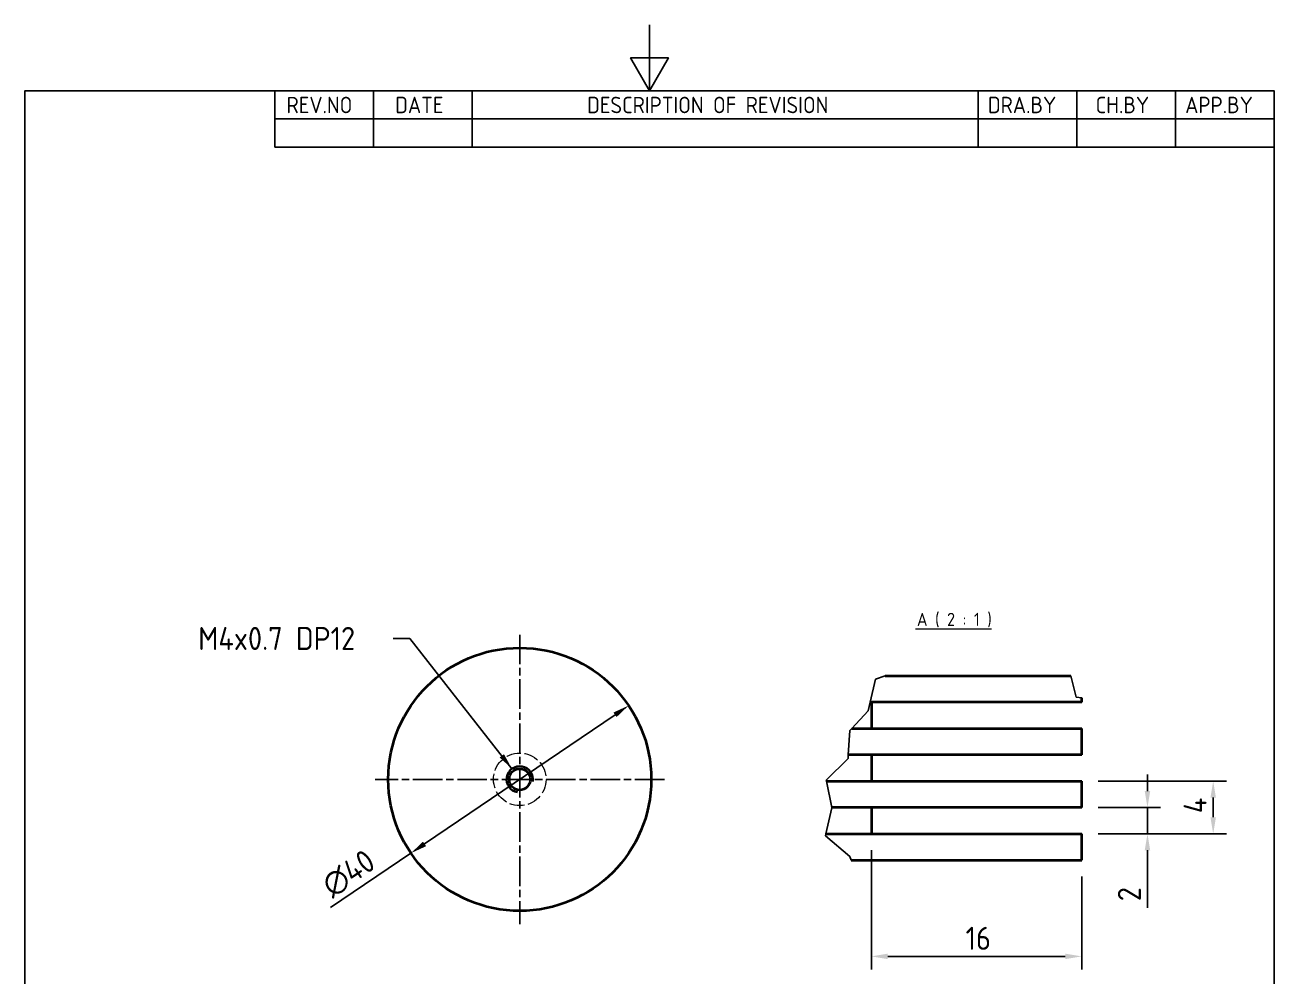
# Model space of a CAD drawing. Header units: millimetres. Extents: x 0 to 210, y 0 to 297.
# Drawn here: x 10 to 200, y 152.4 to 297 of the extents above; entities that cross this region are included whole.
import ezdxf

# ---------------------------------------------------------------- set-up
doc = ezdxf.new("R2010")
doc.units = ezdxf.units.MM
doc.linetypes.add('CHAIN', pattern=[0.35429999999999995, 0.2362, -0.0295, 0.0591, -0.0295])
doc.linetypes.add('DASHED', pattern=[0.2067, 0.1654, -0.0413])
doc.layers.get('0').update_dxf_attribs({"color": 3, "lineweight": 25})
for name, color, linetype, lineweight in [('가려진 것(ISO)', 2, 'DASHED', 18), ('가시적인 것(ISO)', 3, 'Continuous', 40), ('가시적인 좁은 것(ISO)', 3, 'Continuous', 35), ('경계(ISO)', 7, 'Continuous', 25), ('기호(ISO)', 5, 'Continuous', 25), ('끊기 선(JIS)', 7, 'Continuous', 25), ('중심 표식(ISO)', 1, 'Continuous', 25), ('치수(ISO)', 2, 'Continuous', 25)]:
    doc.layers.add(name, color=color, linetype=linetype, lineweight=lineweight)
doc.styles.add('ISO Proportiona M2B', font='isocp.shx')
doc.styles.add('치수 텍스트_PSTEK_POSCO', font='isocp.shx')
doc.styles.add('텍스트 스타일466', font='isocp.shx')
doc.dimstyles.new('치수_PSTEK_POSCO', dxfattribs={"dimtxt": 3.5, "dimasz": 2.5, "dimexe": 2, "dimexo": 2.5, "dimgap": 1, "dimtad": 1, "dimrnd": 1e-08, "dimdsep": 46, "dimtxsty": '치수 텍스트_PSTEK_POSCO', "dimcen": 0.09, "dimdle": 10, "dimclrd": 7, "dimclre": 7, "dimclrt": 2, "dimadec": 1, "dimazin": 2, "dimtfac": 1, "dimtmove": 0, "dimatfit": 3, "dimfxl": 0, "dimtolj": 1, "dimlwd": -1, "dimlwe": -1, "dimarcsym": 0})
doc.dimstyles.new('치수_PSTEK_POSCO$7', dxfattribs={"dimtxt": 3.5, "dimasz": 2.5, "dimexe": 2, "dimexo": 2.5, "dimgap": 1, "dimtad": 1, "dimrnd": 1e-08, "dimdsep": 46, "dimtxsty": '치수 텍스트_PSTEK_POSCO', "dimcen": 0.09, "dimdle": 10, "dimclrd": 7, "dimclre": 7, "dimclrt": 2, "dimadec": 1, "dimazin": 2, "dimtfac": 1, "dimtmove": 0, "dimatfit": 3, "dimfxl": 0, "dimtolj": 1, "dimlwd": -1, "dimlwe": -1, "dimarcsym": 0})

# ---------------------------------------------------------------- blocks, each defined once
blk = doc.blocks.new('경계 Default Border')
at = {"layer": '경계(ISO)', "flags": 128}
for points in [[(105, 297.0000076293945), (105, 287.0000076293945), (102.1132469177246, 292.0000076293945), (107.8867530822754, 292.0000076293945), (105, 287.0000076293945)], [(10, 10), (10, 287.0000076293945), (200, 287.0000076293945), (200, 10), (10, 10)]]:
    blk.add_lwpolyline(points, dxfattribs=at)
blk = doc.blocks.new('*D24')
at = {"layer": 'Defpoints', "color": 0, "transparency": 16777216}
for p in [(170.7485312831818, 178.0065948582577), (180.7485312831818, 178.0065948582577), (170.7485312831818, 174.0065948582458)]:
    blk.add_point(p, dxfattribs=at)
at = {"layer": '치수(ISO)', "color": 7, "transparency": 16777216}
for p, q in [((180.7485312831818, 180.5065948582577), (180.7485312831818, 183.0065948582577)), ((173.2485312831818, 178.0065948582577), (182.7485312831818, 178.0065948582577)), ((180.7485312831818, 178.0065948582577), (180.7485312831818, 174.0065948582458)), ((173.2485312831818, 174.0065948582458), (182.7485312831818, 174.0065948582458)), ((180.7485312831818, 171.5065948582458), (180.7485312831818, 162.7459319806843))]:
    blk.add_line(p, q, dxfattribs=at)
for points in [[(180.3318646165152, 180.5065948582577), (181.1651979498485, 180.5065948582577), (180.7485312831818, 178.0065948582577)], [(180.3318646165152, 171.5065948582458), (181.1651979498485, 171.5065948582458), (180.7485312831818, 174.0065948582458)]]:
    blk.add_solid(points, dxfattribs=at)
at = {"layer": '치수(ISO)', "color": 2, "transparency": 16777216, "insert": (177.9981867949928, 163.7459319806843), "char_height": 3.5, "attachment_point": 4, "rotation": 90, "style": '치수 텍스트_PSTEK_POSCO'}
blk.add_mtext('\\A1;2', dxfattribs=at)
blk = doc.blocks.new('*D25')
at = {"layer": 'Defpoints', "color": 0, "transparency": 16777216}
for p in [(170.7485312831818, 182.0065948582577), (190.7485312831818, 182.0065948582577), (170.7485312831818, 174.0065948582458)]:
    blk.add_point(p, dxfattribs=at)
at = {"layer": '치수(ISO)', "color": 7, "transparency": 16777216}
for p, q in [((173.2485312831818, 182.0065948582577), (192.7485312831818, 182.0065948582577)), ((190.7485312831818, 176.5065948582458), (190.7485312831818, 179.5065948582577)), ((173.2485312831818, 174.0065948582458), (192.7485312831818, 174.0065948582458))]:
    blk.add_line(p, q, dxfattribs=at)
for points in [[(190.3318646165152, 179.5065948582577), (191.1651979498485, 179.5065948582577), (190.7485312831818, 182.0065948582577)], [(190.3318646165152, 176.5065948582458), (191.1651979498485, 176.5065948582458), (190.7485312831818, 174.0065948582458)]]:
    blk.add_solid(points, dxfattribs=at)
at = {"layer": '치수(ISO)', "color": 2, "transparency": 16777216, "insert": (187.9985312831818, 177.1315948582518), "char_height": 3.5, "attachment_point": 4, "rotation": 90, "style": '치수 텍스트_PSTEK_POSCO'}
blk.add_mtext('\\A1;4', dxfattribs=at)
blk = doc.blocks.new('*D26')
at = {"layer": 'Defpoints', "color": 0, "transparency": 16777216}
for p in [(138.7485312831818, 174.0065948582518), (170.7485312831818, 170.0065948582518), (170.7485312831818, 155.3548320377015)]:
    blk.add_point(p, dxfattribs=at)
at = {"layer": '치수(ISO)', "color": 7, "transparency": 16777216}
for p, q in [((138.7485312831818, 171.5065948582518), (138.7485312831818, 153.3548320377015)), ((170.7485312831818, 167.5065948582518), (170.7485312831818, 153.3548320377015)), ((141.2485312831818, 155.3548320377015), (168.2485312831818, 155.3548320377015))]:
    blk.add_line(p, q, dxfattribs=at)
for points in [[(141.2485312831818, 155.7714987043682), (141.2485312831818, 154.9381653710348), (138.7485312831818, 155.3548320377015)], [(168.2485312831818, 155.7714987043682), (168.2485312831818, 154.9381653710348), (170.7485312831818, 155.3548320377015)]]:
    blk.add_solid(points, dxfattribs=at)
at = {"layer": '치수(ISO)', "color": 2, "transparency": 16777216, "insert": (153.0867202595598, 158.1048320377015), "char_height": 3.5, "attachment_point": 4, "style": '치수 텍스트_PSTEK_POSCO'}
blk.add_mtext('\\A1;16', dxfattribs=at)
blk = doc.blocks.new('*D27')
at = {"layer": 'Defpoints', "color": 0, "transparency": 16777216}
for p in [(101.8229595103819, 193.49988162499), (68.71344465535681, 171.0552825850235)]:
    blk.add_point(p, dxfattribs=at)
at = {"layer": '치수(ISO)', "color": 7, "transparency": 16777216}
for p, q in [((99.75361483194287, 192.0970941849921), (70.78278933379586, 172.4580700250214)), ((68.71344465535681, 171.0552825850235), (56.49534282618198, 162.7727572207568))]:
    blk.add_line(p, q, dxfattribs=at)
for points in [[(99.51981692527656, 192.441984964732), (99.9874127386092, 191.7522034052523), (101.8229595103819, 193.49988162499)], [(70.54899142712955, 172.8029608047612), (71.0165872404622, 172.1131792452815), (68.71344465535681, 171.0552825850235)]]:
    blk.add_solid(points, dxfattribs=at)
at = {"layer": '치수(ISO)', "color": 2, "transparency": 16777216, "insert": (55.78001451355991, 165.6101513430389), "char_height": 3.5, "attachment_point": 4, "rotation": 34.13294088199267, "style": '치수 텍스트_PSTEK_POSCO'}
blk.add_mtext('\\A1;∅40', dxfattribs=at)

msp = doc.modelspace()

# ---------------------------------------------------------------- linework, layer by layer
at = {"layer": '가려진 것(ISO)', "ltscale": 13.51004695892334}
msp.add_circle((85.26820208286935, 182.2775821050068), 3.999999999999999, dxfattribs=at)
at = {"layer": '가시적인 것(ISO)'}
for p, q in [((140.8700241435672, 198.0065948582403), (169.0864528590162, 198.0065948582484)), ((170.7485312831818, 194.0065948582518), (138.5460380713673, 194.0065948582401)), ((138.7485312831818, 194.0065948582518), (138.7485312831818, 190.0065948582518)), ((170.7485312831818, 194.0065948582518), (170.7485312831818, 194.6573603579449)), ((135.7592268801598, 190.00659485824), (170.7485312831818, 190.0065948582518)), ((170.7485312831818, 186.0065948582518), (170.7485312831818, 190.0065948582518)), ((170.7485312831818, 186.0065948582518), (135.2372581520071, 186.00659485824)), ((138.7485312831818, 186.0065948582518), (138.7485312831818, 182.0065948582518)), ((131.9174187530895, 182.0065948582399), (170.7485312831818, 182.0065948582518)), ((170.7485312831818, 178.0065948582518), (170.7485312831818, 182.0065948582518)), ((170.7485312831818, 178.0065948582518), (132.7425349866197, 178.0065948582399)), ((138.7485312831818, 178.0065948582518), (138.7485312831818, 174.0065948582518)), ((131.8218332416268, 174.0065948582399), (170.7485312831818, 174.0065948582518)), ((170.7485312831818, 170.0065948582518), (170.7485312831818, 174.0065948582518)), ((135.6996084109904, 170.00659485824), (170.7485312831818, 170.0065948582518))]:
    msp.add_line(p, q, dxfattribs=at)
for radius in [20, 1.621]:
    msp.add_circle((85.26820208286935, 182.2775821050068), radius, dxfattribs=at)
at = {"layer": '가시적인 좁은 것(ISO)'}
msp.add_arc((85.26820208286935, 182.2775821050068), 1.999999999999998, 350.0000000000014, 259.9999999999508, dxfattribs=at)
at = {"layer": '기호(ISO)'}
for p, q in [((48.00000000000001, 287.0000076293945), (200, 287.0000076293945)), ((48.00000000000001, 287.0000076293945), (48.00000000000001, 282.7200076293945)), ((63.00000000000001, 287.0000076293945), (63.00000000000001, 282.7200076293945)), ((78, 287.0000076293945), (78, 282.7200076293945)), ((155, 287.0000076293945), (155, 282.7200076293945)), ((170, 287.0000076293945), (170, 282.7200076293945)), ((185, 287.0000076293945), (185, 282.7200076293945)), ((200, 287.0000076293945), (200, 282.7200076293945)), ((48.00000000000001, 282.7200076293945), (200, 282.7200076293945)), ((48.00000000000001, 282.7200076293945), (48.00000000000001, 278.4400076293945)), ((63.00000000000001, 282.7200076293945), (63.00000000000001, 278.4400076293945)), ((78, 282.7200076293945), (78, 278.4400076293945)), ((155, 282.7200076293945), (155, 278.4400076293945)), ((170, 282.7200076293945), (170, 278.4400076293945)), ((185, 282.7200076293945), (185, 278.4400076293945)), ((200, 282.7200076293945), (200, 278.4400076293945)), ((48.00000000000001, 278.4400076293945), (200, 278.4400076293945))]:
    msp.add_line(p, q, dxfattribs=at)
at = {"layer": '기호(ISO)', "color": 7, "lineweight": 18}
msp.add_line((145.4707755923681, 205.1854387267882), (157.027390229743, 205.1854387267882), dxfattribs=at)
at = {"layer": '끊기 선(JIS)'}
for p, q in [((140.8700241435669, 198.0065948582402), (139.3583624352619, 197.5370347027463)), ((169.9151397656457, 194.7650016902017), (169.0864528590169, 198.0065948582455)), ((139.3583624352621, 197.5370347027463), (138.5460380713672, 194.0065948582401)), ((138.5460380713697, 194.0065948582508), (138.2401553108302, 192.6771989499731)), ((170.7485312831818, 194.6573603579449), (169.9151397656455, 194.7650016902037)), ((138.2401553108299, 192.6771989499728), (135.7592268801686, 190.0065948582495)), ((135.7592268801597, 190.00659485824), (135.4609776141143, 189.6855433920184)), ((135.4609776141143, 189.6855433920184), (135.2372581520071, 186.00659485824)), ((135.202780614986, 185.4396299501534), (131.8858549827526, 182.1596097623433)), ((135.2372581520077, 186.0065948582499), (135.2027806149863, 185.4396299501537)), ((131.8858549827526, 182.1596097623433), (131.9174187530876, 182.0065948582494)), ((131.9174187530895, 182.0065948582399), (132.7425349866197, 178.0065948582399)), ((132.7556649049976, 177.9429436156904), (131.821833241629, 174.0065948582494)), ((132.7425349866177, 178.0065948582495), (132.7556649049976, 177.9429436156904)), ((131.8218332416268, 174.0065948582399), (131.7496345389293, 173.7022581294693)), ((131.7496345389293, 173.7022581294693), (135.4542373175171, 170.5377800361551)), ((135.454237317517, 170.5377800361551), (135.6996084109904, 170.00659485824))]:
    msp.add_line(p, q, dxfattribs=at)
at = {"layer": '중심 표식(ISO)', "linetype": 'CHAIN', "ltscale": 19.05165100097656}
for p, q in [((85.26820208286935, 204.2775821050068), (85.26820208286935, 160.2775821050068)), ((107.2682020828694, 182.2775821050068), (63.26820208286935, 182.2775821050068))]:
    msp.add_line(p, q, dxfattribs=at)

# ---------------------------------------------------------------- block references
msp.add_blockref('경계 Default Border', (0, 0))

# ---------------------------------------------------------------- texts
at = {"layer": '기호(ISO)', "color": 2, "char_height": 2.5, "attachment_point": 7, "style": 'ISO Proportiona M2B'}
for s, insert in [('REV.NO', (49.7871163682308, 283.5831900503393)), ('DATE', (66.31423177283666, 283.5831900503393)), ('DESCRIPTION OF REVISION', (95.50702043336295, 283.5831900503393)), ('DRA.BY', (156.4757339553203, 283.5831900503393)), ('CH.BY', (172.8642915086116, 283.5831900503393)), ('APP.BY', (186.4777339604403, 283.5831900503393))]:
    msp.add_mtext(s, dxfattribs=dict(at, insert=insert))
at = {"layer": '기호(ISO)', "color": 7, "insert": (145.6803761320688, 205.4065948582644), "char_height": 2.000000029802322, "attachment_point": 7, "style": '텍스트 스타일466'}
msp.add_mtext('A ( 2 : 1 )', dxfattribs=at)
at = {"layer": '기호(ISO)', "color": 2, "insert": (36.34816428205391, 203.7044933337939), "char_height": 3.499999940395355, "width": 28.68026669025421, "attachment_point": 4, "line_spacing_factor": 0.612500011920929, "style": '치수 텍스트_PSTEK_POSCO'}
msp.add_mtext('{M4x0.7 DP12}', dxfattribs=at)

# ---------------------------------------------------------------- dimensions: what is measured, and where the dimension line sits
at = {"layer": '치수(ISO)', "color": 7}
dim = msp.add_diameter_dim_2p(p1=(101.8229595103819, 193.49988162499), p2=(68.71344465535681, 171.0552825850235), dimstyle='치수_PSTEK_POSCO', override={"dimdec": 2, "dimlfac": 1, "dimtp": 0, "dimtm": -0, "dimtdec": 2, "dimatfit": 2}, dxfattribs=at)
dim.commit()
dim.dimension.update_dxf_attribs({"geometry": '*D27', "text_midpoint": (60.36615795854408, 165.3967429234804), "dimtype": 163})
for base, p1, p2, angle, override, picture, middle in [((180.7485312831818, 178.0065948582577), (170.7485312831818, 174.0065948582458), (170.7485312831818, 178.0065948582577), 90, {"dimdec": 2, "dimlfac": 0.5, "dimtp": 0, "dimtm": -0, "dimtdec": 2, "dimtofl": 1, "dimatfit": 1}, '*D24', (180.7485312831818, 164.595474303519)), ((190.7485312831818, 182.0065948582577), (170.7485312831818, 174.0065948582458), (170.7485312831818, 182.0065948582577), 90, {"dimdec": 2, "dimlfac": 0.5, "dimtp": 0, "dimtm": -0, "dimtdec": 2, "dimtofl": 0, "dimatfit": 1}, '*D25', (190.7485312831818, 178.0065948582518)), ((170.7485312831818, 155.3548320377015), (138.7485312831818, 174.0065948582518), (170.7485312831818, 170.0065948582518), 180, {"dimdec": 2, "dimlfac": 0.5, "dimtp": 0, "dimtm": -0, "dimtdec": 2, "dimtofl": 0, "dimatfit": 1}, '*D26', (154.7485312831818, 155.3548320377015))]:
    dim = msp.add_linear_dim(base=base, p1=p1, p2=p2, angle=angle, dimstyle='치수_PSTEK_POSCO', override=override, dxfattribs=at)
    dim.commit()
    dim.dimension.update_dxf_attribs({"geometry": picture, "text_midpoint": middle, "dimtype": 160})

# ---------------------------------------------------------------- leaders
at = {"layer": '기호(ISO)', "color": 7, "annotation_type": 0, "has_hookline": 1, "hookline_direction": 1, "text_width": 24.71020627210108}
msp.add_leader([(84.08092179797349, 183.8870433580656), (68.52843097230812, 203.7044933337939), (66.02843097230812, 203.7044933337939)], dimstyle='치수_PSTEK_POSCO$7', override={"dimtad": 0}, dxfattribs=at)

doc.saveas('drawing.dxf')
